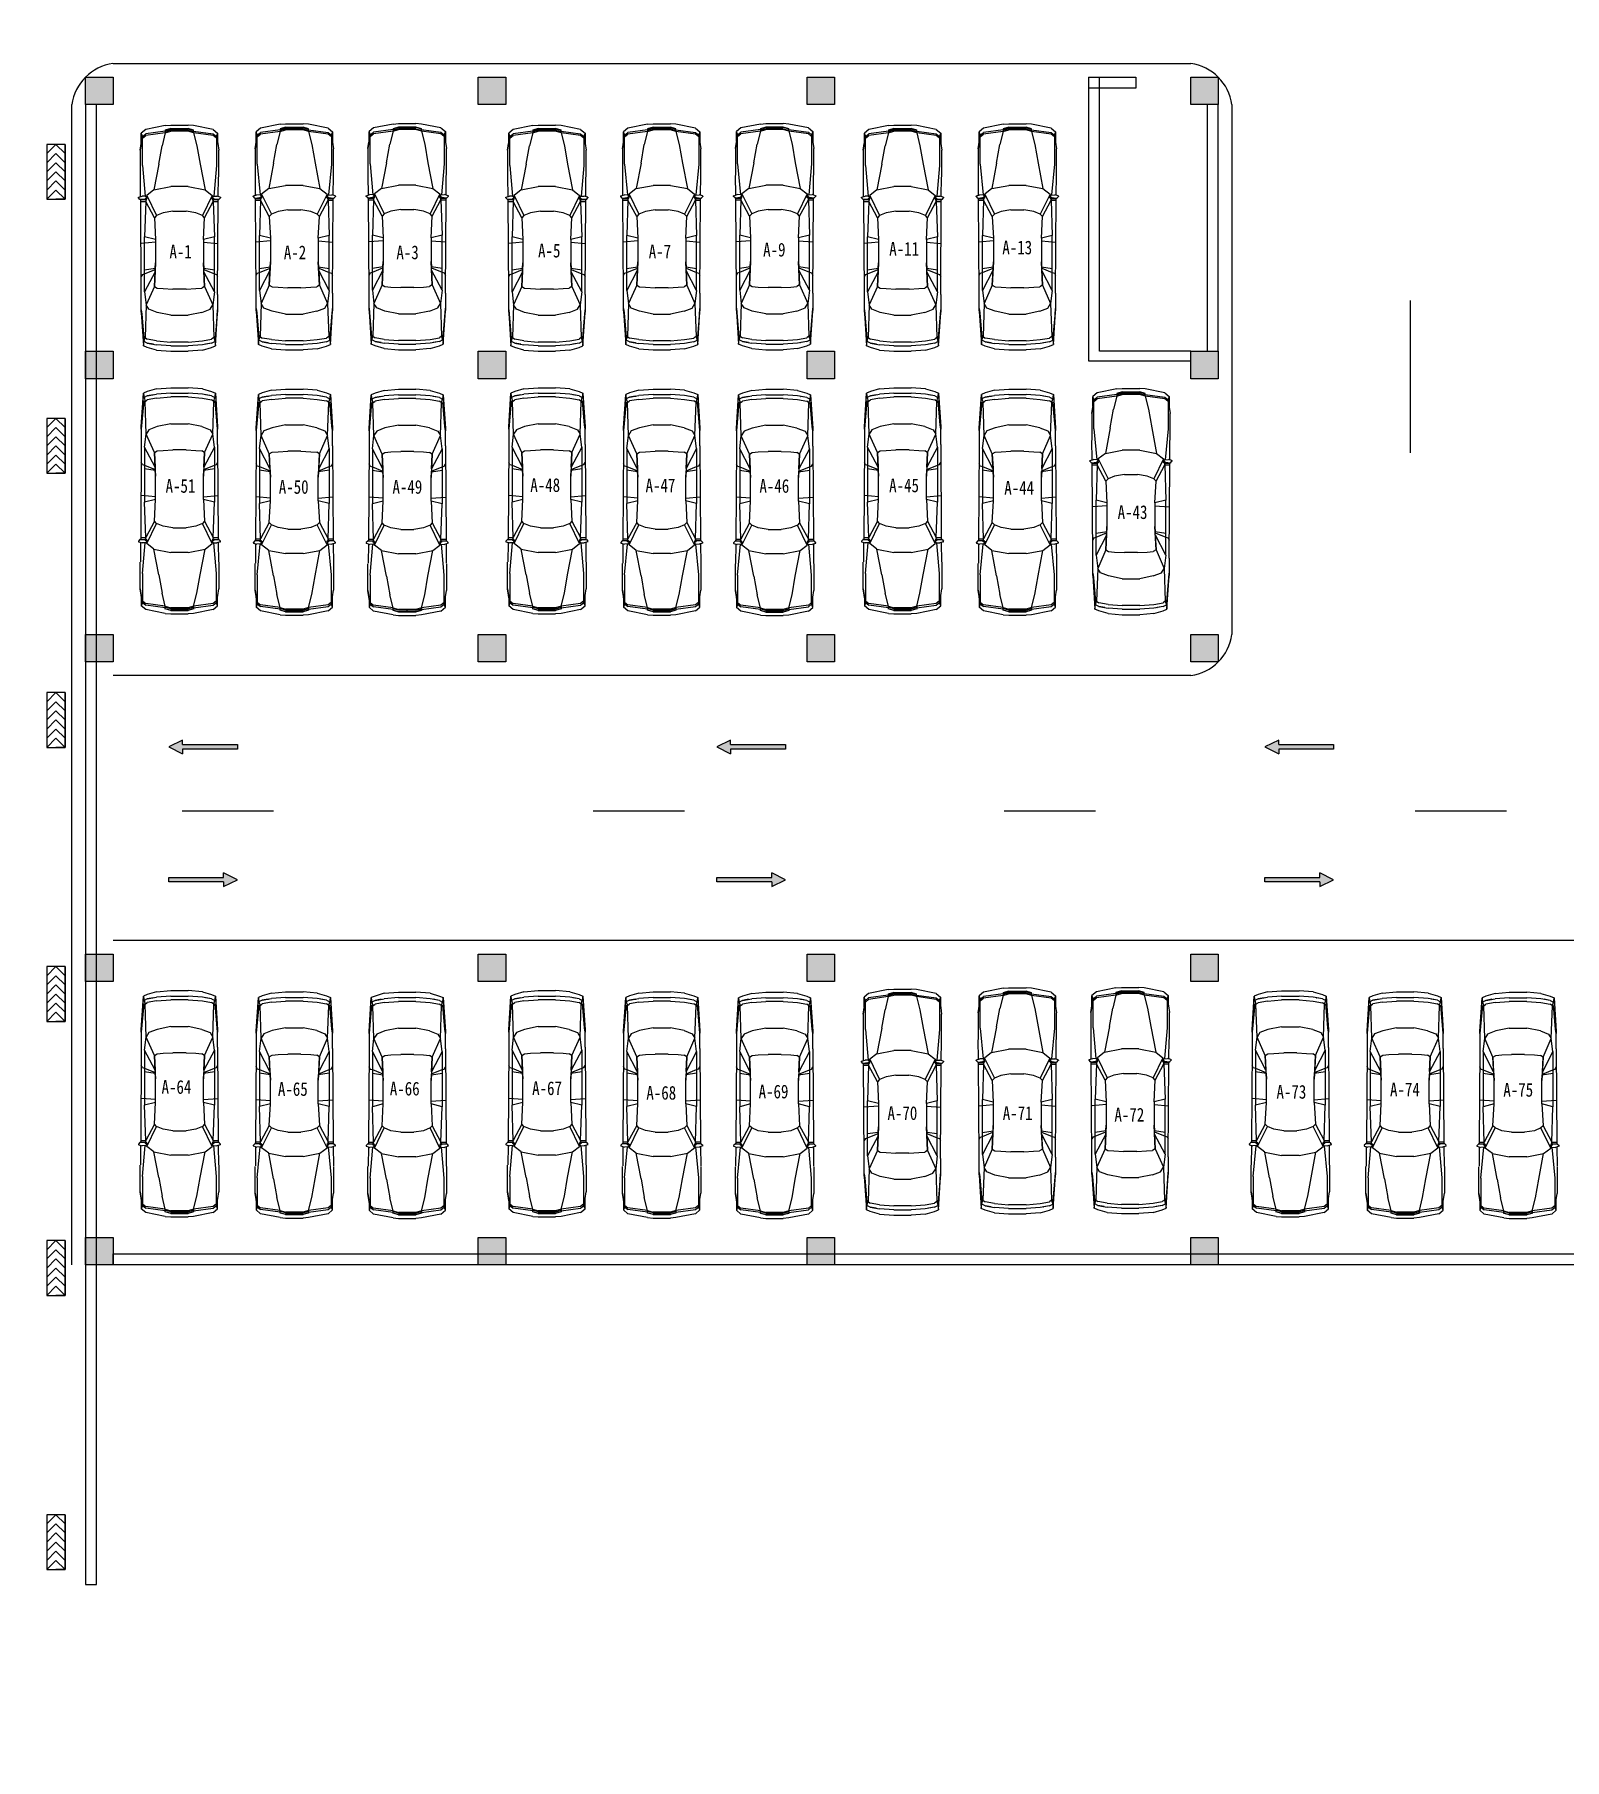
# Model space of a CAD drawing. Extents: x -266505272703 to 7385419, y -354256 to 107640740655.
# Drawn here: x 3475685 to 3509185, y -252008 to -214242 of the extents above; entities that cross this region are included whole.
import ezdxf

# ---------------------------------------------------------------- set-up
doc = ezdxf.new("R2010")
doc.units = 0
doc.header["$LTSCALE"] = 1000
for name, color, linetype in [('jb1', 42, 'Continuous'), ('PUB_TEXT', 7, 'Continuous'), ('QC', 8, 'Continuous'), ('ROOF', 4, 'Continuous'), ('图框', 6, 'Continuous'), ('红线', 1, 'Continuous')]:
    doc.layers.add(name, color=color, linetype=linetype)
doc.styles.get("Standard").update_dxf_attribs({"font": 'rs.shx', "bigfont": 'hztxt.shx'})
doc.styles.add('STYLE2', font='NSimSun.ttf', dxfattribs={"width": 0.8})

# ---------------------------------------------------------------- blocks, each defined once
blk = doc.blocks.new('M_F27')
for p, q in [((-2426, 736), (-2389, 824)), ((-2389, 824), (-1610, 874)), ((-2389, 824), (-1560, 874)), ((-2264, 812), (-2389, 824)), ((-2326, 736), (-2288, 811)), ((-2200, 786), (-2288, 811)), ((-1560, 874), (-2212, 815)), ((-2208, 815), (-2211, 814)), ((-1660, 862), (-2208, 815)), ((-1560, 874), (-1660, 862)), ((-1617, 869), (-1620, 866)), ((-1208, 874), (-1610, 874)), ((-1145, 799), (-1446, 761)), ((-1208, 874), (980, 889)), ((-1145, 799), (-682, 557)), ((-1145, 799), (124, 799)), ((-743, 849), (-793, 874)), ((-730, 799), (-743, 849)), ((-630, 555), (-730, 799)), ((-642, 799), (-605, 554)), ((-2, 547), (-27, 877)), ((124, 799), (61, 547)), ((941, 773), (124, 799)), ((941, 773), (941, 874)), ((980, 902), (995, 790)), ((980, 790), (980, 898)), ((984, 905), (1020, 939)), ((1036, 935), (1062, 857)), ((1051, 889), (1497, 893)), ((1057, 776), (1062, 857)), ((1770, 849), (1058, 784)), ((1506, 899), (2121, 899)), ((2461, 849), (1770, 849)), ((2272, 876), (2121, 899)), ((2272, 876), (2272, 874)), ((2437, 851), (2272, 876)), ((2511, 874), (2287, 874)), ((2398, 849), (2461, 773)), ((2437, 850), (2433, 851)), ((2498, 773), (2436, 849)), ((2511, 874), (2450, 850)), ((2599, 773), (2511, 874)), ((-2489, 522), (-2514, 196)), ((-2489, 522), (-2426, 736)), ((-2364, 522), (-2389, 196)), ((-2326, 736), (-2364, 522)), ((-2326, 736), (-2351, 596)), ((-2351, 594), (-2351, 596)), ((-2301, 196), (-2276, 522)), ((-2276, 522), (-2238, 736)), ((-2200, 786), (-2238, 736)), ((-1446, 761), (-2200, 786)), ((-1622, 510), (-1685, 196)), ((-1622, 510), (-1547, 698)), ((-1547, 698), (-1446, 761)), ((-1019, 572), (-1446, 761)), ((-1070, 371), (-1057, 510)), ((-1019, 572), (-1057, 510)), ((-680, 556), (-1019, 572)), ((-1019, 572), (-479, 547)), ((-680, 556), (-630, 555)), ((-605, 554), (-630, 555)), ((-479, 547), (-605, 554)), ((61, 547), (-479, 547)), ((61, 547), (564, 572)), ((564, 572), (941, 773)), ((564, 572), (614, 522)), ((1079, 748), (614, 522)), ((614, 522), (677, 371)), ((983, 777), (941, 773)), ((941, 773), (987, 765)), ((995, 790), (980, 790)), ((980, 790), (992, 746)), ((992, 746), (1021, 747)), ((995, 790), (1022, 746)), ((1022, 748), (995, 790)), ((1021, 747), (1022, 748)), ((1053, 768), (1022, 746)), ((1036, 756), (1079, 748)), ((1204, 585), (1079, 748)), ((1795, 472), (1204, 585)), ((1280, 196), (1204, 585)), ((2222, 397), (1795, 472)), ((2461, 773), (2523, 321)), ((2561, 321), (2498, 773)), ((2599, 773), (2687, 321)), ((-2514, -206), (-2514, 196)), ((-2389, -206), (-2389, 196)), ((-2301, 196), (-2301, -206)), ((-1685, -206), (-1685, 196)), ((-1082, 145), (-1070, 371)), ((-1082, 145), (-1082, -156)), ((677, 371), (714, 145)), ((714, -156), (714, 145)), ((1280, 196), (1280, -206)), ((2523, 321), (2222, 397)), ((2523, 321), (2586, 321)), ((2523, 321), (2561, 196)), ((2580, 196), (2542, 321)), ((2561, 196), (2561, -206)), ((2611, 196), (2574, 321)), ((2580, 321), (2618, 196)), ((2580, 196), (2580, -206)), ((2611, 196), (2611, -206)), ((2618, -206), (2618, 196)), ((2687, 321), (2699, 196)), ((2699, -206), (2699, 196)), ((-2489, -533), (-2514, -206)), ((-2389, -206), (-2364, -533)), ((-2276, -533), (-2301, -206)), ((-1685, -206), (-1622, -520)), ((-1070, -382), (-1082, -156)), ((-1057, -520), (-1070, -382)), ((677, -382), (614, -533)), ((714, -156), (677, -382)), ((1204, -596), (1280, -206)), ((2523, -332), (2222, -407)), ((2523, -332), (2461, -784)), ((2561, -332), (2498, -784)), ((2523, -332), (2561, -206)), ((2586, -332), (2523, -332)), ((2580, -206), (2542, -332)), ((2618, -6), (2561, -6)), ((2574, -332), (2611, -206)), ((2618, -206), (2580, -332)), ((2687, -332), (2599, -784)), ((2687, -332), (2699, -206)), ((-2489, -533), (-2426, -747)), ((-2426, -747), (-2389, -835)), ((-2326, -747), (-2364, -533)), ((-2351, -607), (-2351, -605)), ((-2351, -607), (-2326, -747)), ((-2326, -747), (-2288, -822)), ((-2276, -533), (-2238, -747)), ((-2200, -797), (-2238, -747)), ((-1446, -772), (-2200, -797)), ((-1622, -520), (-1547, -709)), ((-1547, -709), (-1446, -772)), ((-1019, -583), (-1446, -772)), ((-1145, -809), (-1446, -772)), ((-682, -568), (-1145, -809)), ((-1019, -583), (-1057, -520)), ((-479, -558), (-1019, -583)), ((-1019, -583), (-680, -567)), ((-730, -809), (-630, -566)), ((-680, -567), (-682, -568)), ((-680, -567), (-630, -566)), ((-605, -565), (-642, -809)), ((-630, -566), (-605, -565)), ((-605, -565), (-479, -558)), ((61, -558), (-479, -558)), ((-2, -558), (-27, -884)), ((61, -558), (124, -809)), ((564, -583), (61, -558)), ((941, -784), (124, -809)), ((614, -533), (564, -583)), ((564, -583), (941, -784)), ((1079, -759), (614, -533)), ((987, -776), (941, -784)), ((983, -788), (941, -784)), ((941, -885), (941, -784)), ((992, -757), (980, -800)), ((992, -757), (1021, -758)), ((995, -800), (1022, -757)), ((1022, -758), (995, -800)), ((1021, -758), (1022, -758)), ((1022, -757), (1053, -779)), ((1036, -767), (1079, -759)), ((1057, -787), (1062, -867)), ((1204, -596), (1079, -759)), ((1795, -483), (1204, -596)), ((1795, -483), (2222, -407)), ((2398, -860), (2461, -784)), ((2436, -860), (2498, -784)), ((2599, -784), (2511, -885)), ((-2389, -835), (-2264, -823)), ((-1560, -885), (-2389, -835)), ((-1610, -885), (-2389, -835)), ((-2288, -822), (-2200, -797)), ((-2212, -826), (-1560, -885)), ((-2208, -826), (-2211, -825)), ((-1660, -872), (-2208, -826)), ((-1560, -885), (-1660, -872)), ((-1621, -877), (-1617, -880)), ((-1610, -885), (-1208, -885)), ((-1208, -885), (980, -900)), ((-1145, -809), (124, -809)), ((-743, -860), (-793, -885)), ((-743, -860), (-730, -809)), ((995, -800), (980, -800)), ((995, -800), (980, -913)), ((980, -909), (980, -800)), ((984, -916), (1020, -950)), ((1036, -946), (1062, -867)), ((1051, -901), (1497, -904)), ((1770, -860), (1058, -795)), ((2121, -910), (1506, -910)), ((1770, -860), (2461, -860)), ((2121, -910), (2272, -887)), ((2270, -887), (2121, -910)), ((2437, -861), (2272, -887)), ((2272, -885), (2272, -887)), ((2285, -885), (2511, -885)), ((2437, -861), (2436, -860)), ((2450, -861), (2511, -885))]:
    blk.add_line(p, q)
for centre, start, end in [((990, 898), 132.965, 179.7454), ((1027, 932), 18.1573, 132.965), ((1047, 776), 305.1542, 356.8636), ((1047, -787), 3.1798, 54.8458), ((990, -909), 180.2546, 227.035), ((1027, -942), 227.035, 341.8427)]:
    blk.add_arc(centre, 10, start, end)
at = {"width": 0.8, "flags": 9}
for tag in ['XSIZE', 'YSIZE']:
    blk.add_attdef(tag, (0, 0), '', height=0.5, dxfattribs=at)

msp = doc.modelspace()

# ---------------------------------------------------------------- hatches: boundary and pattern name
at = {"layer": 'jb1', "linetype": 'ByBlock'}
h = msp.add_hatch(color=256, dxfattribs=at)
h.paths.add_polyline_path([(3207028, 61244), (3207028, -349256), (3784028, -349256), (3784028, 61244)], flags=16)
h.paths.add_polyline_path([(3194528, -354256), (3194528, 66244), (3789028, 66244), (3789028, -354256)])
h.paths.add_polyline_path([(3205987, -18360), (3205987, -12971), (3203126, -12971), (3203126, -18360)], flags=24)
h.paths.add_polyline_path([(3201099, -18348), (3201099, -12948), (3198270, -12948), (3198270, -18348)], flags=24)
edge = h.paths.add_edge_path(flags=16)
edge.add_line((3207028, 61244), (3197028, 61244))
edge.add_line((3197028, 61244), (3197028, -23256))
edge.add_line((3197028, -23256), (3207028, -23256))
edge = h.paths.add_edge_path(flags=16)
edge.add_line((3202028, 61244), (3202028, -18256))
h.paths.add_polyline_path([(3201021, -22371), (3201021, -20286), (3198223, -20286), (3198223, -22371)], flags=24)
h.paths.add_polyline_path([(3205457, -22424), (3205457, -20318), (3202722, -20318), (3202722, -22424)], flags=24)
edge = h.paths.add_edge_path(flags=0)
edge.add_line((3197028, -18256), (3207028, -18256))
edge = h.paths.add_edge_path(flags=0)
edge.add_line((3197028, -10756), (3207028, -10756))
edge = h.paths.add_edge_path(flags=0)
edge.add_line((3197028, 744), (3207028, 744))
h.paths.add_polyline_path([(3205940, 8359), (3205940, 13623), (3203017, 13623), (3203017, 8359)], flags=24)
h.paths.add_polyline_path([(3200990, 8419), (3200990, 12965), (3198161, 12965), (3198161, 8419)], flags=24)
edge = h.paths.add_edge_path(flags=0)
edge.add_line((3197028, 8244), (3207028, 8244))
edge = h.paths.add_edge_path(flags=0)
edge.add_line((3197028, 15744), (3207028, 15744))
h.paths.add_polyline_path([(3201180, 34865), (3201180, 40170), (3198382, 40170), (3198382, 34865)], flags=24)
h.paths.add_polyline_path([(3205969, 34786), (3205969, 39997), (3203329, 39997), (3203329, 34786)], flags=24)
edge = h.paths.add_edge_path(flags=0)
edge.add_line((3197028, 27244), (3207028, 27244))
edge = h.paths.add_edge_path(flags=0)
edge.add_line((3197028, 34744), (3207028, 34744))
edge = h.paths.add_edge_path(flags=0)
edge.add_line((3197028, 42244), (3207028, 42244))
edge = h.paths.add_edge_path(flags=0)
edge.add_line((3197028, 53744), (3207028, 53744))
edge = h.paths.add_edge_path(flags=0)
edge.add_line((3504528, -349256), (3504528, -335256))
edge.add_line((3504528, -335256), (3784028, -335256))
edge = h.paths.add_edge_path(flags=0)
edge.add_line((3580028, -344756), (3670028, -344756))
edge = h.paths.add_edge_path(flags=0)
edge.add_line((3580028, -340256), (3670028, -340256))
h.paths.add_polyline_path([(3580921, -339322), (3586279, -339322), (3586279, -336555), (3580921, -336555)], flags=8)
h.paths.add_polyline_path([(3581167, -348327), (3586242, -348327), (3586242, -345529), (3581167, -345529)], flags=8)
edge = h.paths.add_edge_path(flags=0)
edge.add_line((3511834, -341564), (3511834, -341020))
edge = h.paths.add_edge_path(flags=0)
edge.add_line((3518840, -341020), (3518840, -341564))
edge = h.paths.add_edge_path(flags=0)
edge.add_line((3517008, -341564), (3517008, -341020))
edge = h.paths.add_edge_path(flags=0)
edge.add_arc((3515337, -341290), 439, 0, 360)
edge = h.paths.add_edge_path(flags=0)
edge.add_arc((3515337, -341290), 952, 0, 360)
edge = h.paths.add_edge_path(flags=0)
edge.add_line((3513691, -341020), (3513691, -341564))
edge = h.paths.add_edge_path(flags=0)
edge.add_line((3580028, -349256), (3580028, -335256))
h.paths.add_polyline_path([(3528821, -347040), (3562658, -347040), (3562658, -344592), (3528821, -344592)], flags=8)
edge = h.paths.add_edge_path(flags=0)
edge.add_arc((3514570, -346293), 254, 23.8671, 164.0253)
edge = h.paths.add_edge_path(flags=0)
edge.add_line((3514326, -346552), (3514326, -346775))
edge.add_line((3514326, -346775), (3514216, -346775))
edge.add_line((3514216, -346775), (3514216, -346328))
edge = h.paths.add_edge_path(flags=0)
edge.add_line((3514216, -346258), (3514216, -345945))
edge.add_line((3514216, -345945), (3514326, -345945))
edge.add_line((3514326, -345945), (3514326, -346034))
edge = h.paths.add_edge_path(flags=0)
edge.add_line((3513019, -343617), (3515077, -343617))
edge = h.paths.add_edge_path(flags=0)
edge.add_line((3515077, -344162), (3513019, -344162))
edge = h.paths.add_edge_path(flags=0)
edge.add_line((3513019, -341564), (3513019, -343617))
edge = h.paths.add_edge_path(flags=0)
edge.add_line((3512499, -343617), (3512499, -341564))
edge = h.paths.add_edge_path(flags=0)
edge.add_line((3513019, -344830), (3512499, -344830))
h.paths.add_polyline_path([(3512811, -345945), (3512918, -345945), (3512918, -346778), (3512811, -346778)], flags=0)
h.paths.add_polyline_path([(3512802, -345680), (3512915, -345680), (3512915, -345855), (3512802, -345855)], flags=0)
edge = h.paths.add_edge_path(flags=0)
edge.add_line((3512499, -344830), (3512499, -344162))
edge = h.paths.add_edge_path(flags=0)
edge.add_line((3511834, -343617), (3512499, -343617))
edge = h.paths.add_edge_path(flags=0)
edge.add_line((3511834, -344162), (3511834, -343617))
edge = h.paths.add_edge_path(flags=0)
edge.add_line((3512499, -344162), (3511834, -344162))
edge = h.paths.add_edge_path(flags=0)
edge.add_line((3512484, -346058), (3512484, -346775))
edge.add_line((3512484, -346775), (3512370, -346775))
edge.add_line((3512370, -346775), (3512370, -346058))
edge = h.paths.add_edge_path(flags=0)
edge.add_line((3512370, -346058), (3512213, -346058))
edge.add_line((3512213, -346058), (3512213, -345948))
edge.add_line((3512213, -345948), (3512370, -345948))
edge = h.paths.add_edge_path(flags=0)
edge.add_line((3512370, -345948), (3512370, -345683))
edge.add_line((3512370, -345683), (3512484, -345683))
edge.add_line((3512484, -345683), (3512484, -345948))
edge = h.paths.add_edge_path(flags=0)
edge.add_line((3512484, -345948), (3512641, -345948))
edge.add_line((3512641, -345948), (3512641, -346058))
edge.add_line((3512641, -346058), (3512484, -346058))
edge = h.paths.add_edge_path(flags=0)
edge.add_line((3513019, -344162), (3513019, -344830))
edge = h.paths.add_edge_path(flags=0)
edge.add_arc((3514570, -346293), 356, 174.3933, 185.6067)
edge = h.paths.add_edge_path(flags=0)
edge.add_arc((3513552, -346367), 312, 10.9739, 349.0261)
edge = h.paths.add_edge_path(flags=0)
edge.add_line((3513859, -346308), (3513859, -346427))
edge = h.paths.add_edge_path(flags=0)
edge.add_arc((3513552, -346367), 428, 44.2885, 315.7115)
edge = h.paths.add_edge_path(flags=0)
edge.add_line((3513859, -346068), (3513859, -345945))
edge.add_line((3513859, -345945), (3513978, -345945))
edge.add_line((3513978, -345945), (3513978, -346781))
edge.add_line((3513978, -346781), (3513859, -346781))
edge.add_line((3513859, -346781), (3513859, -346666))
edge = h.paths.add_edge_path(flags=0)
edge.add_line((3512499, -341564), (3511834, -341564))
edge = h.paths.add_edge_path(flags=0)
edge.add_line((3513691, -341564), (3513019, -341564))
edge = h.paths.add_edge_path(flags=0)
edge.add_line((3518197, -341564), (3518197, -343617))
edge = h.paths.add_edge_path(flags=0)
edge.add_line((3517677, -343617), (3517677, -341564))
edge = h.paths.add_edge_path(flags=0)
edge.add_line((3518865, -344162), (3518197, -344162))
edge = h.paths.add_edge_path(flags=0)
edge.add_line((3518197, -343617), (3518865, -343617))
edge = h.paths.add_edge_path(flags=0)
edge.add_line((3518197, -344162), (3518197, -344830))
edge = h.paths.add_edge_path(flags=0)
edge.add_line((3518865, -343617), (3518865, -344162))
edge = h.paths.add_edge_path(flags=0)
edge.add_line((3515597, -342974), (3515597, -343617))
edge = h.paths.add_edge_path(flags=0)
edge.add_line((3515077, -342974), (3515597, -342974))
edge = h.paths.add_edge_path(flags=0)
edge.add_line((3515077, -343617), (3515077, -342974))
edge = h.paths.add_edge_path(flags=0)
edge.add_line((3515597, -343617), (3517677, -343617))
edge = h.paths.add_edge_path(flags=0)
edge.add_line((3517677, -344830), (3517677, -344162))
edge = h.paths.add_edge_path(flags=0)
edge.add_line((3517677, -344162), (3515597, -344162))
edge = h.paths.add_edge_path(flags=0)
edge.add_line((3515077, -344805), (3515077, -344162))
edge = h.paths.add_edge_path(flags=0)
edge.add_line((3515597, -344805), (3515077, -344805))
edge = h.paths.add_edge_path(flags=0)
edge.add_line((3515597, -344162), (3515597, -344805))
edge = h.paths.add_edge_path(flags=0)
edge.add_line((3518197, -344830), (3517677, -344830))
edge = h.paths.add_edge_path(flags=0)
edge.add_arc((3518301, -346289), 254, 23.8671, 164.0253)
edge = h.paths.add_edge_path(flags=0)
edge.add_line((3518057, -346219), (3518057, -346359))
edge = h.paths.add_edge_path(flags=0)
edge.add_line((3518057, -346359), (3518057, -346548))
edge = h.paths.add_edge_path(flags=0)
edge.add_line((3518057, -346548), (3518057, -346771))
edge.add_line((3518057, -346771), (3517947, -346771))
edge.add_line((3517947, -346771), (3517947, -346324))
edge = h.paths.add_edge_path(flags=0)
edge.add_arc((3518301, -346289), 356, 174.3933, 185.6067)
edge = h.paths.add_edge_path(flags=0)
edge.add_line((3517947, -346255), (3517947, -345941))
edge.add_line((3517947, -345941), (3518057, -345941))
edge.add_line((3518057, -345941), (3518057, -346030))
edge = h.paths.add_edge_path(flags=0)
edge.add_arc((3518301, -346289), 356, 11.9054, 133.2969)
edge = h.paths.add_edge_path(flags=0)
edge.add_line((3518649, -346216), (3518649, -346771))
edge.add_line((3518649, -346771), (3518533, -346771))
edge.add_line((3518533, -346771), (3518533, -346559))
edge = h.paths.add_edge_path(flags=0)
edge.add_line((3518533, -346392), (3518533, -346559))
edge = h.paths.add_edge_path(flags=0)
edge.add_line((3518533, -346392), (3518533, -346187))
edge = h.paths.add_edge_path(flags=0)
edge.add_arc((3517283, -346363), 312, 10.9739, 349.0261)
edge = h.paths.add_edge_path(flags=0)
edge.add_line((3517590, -346304), (3517590, -346423))
edge = h.paths.add_edge_path(flags=0)
edge.add_arc((3517283, -346363), 428, 44.2885, 315.7115)
edge = h.paths.add_edge_path(flags=0)
edge.add_line((3517590, -346064), (3517590, -345941))
edge.add_line((3517590, -345941), (3517709, -345941))
edge.add_line((3517709, -345941), (3517709, -346777))
edge.add_line((3517709, -346777), (3517590, -346777))
edge.add_line((3517590, -346777), (3517590, -346663))
edge = h.paths.add_edge_path(flags=0)
edge.add_line((3516060, -346333), (3516060, -346166))
edge = h.paths.add_edge_path(flags=0)
edge.add_line((3516060, -346333), (3516060, -346538))
edge = h.paths.add_edge_path(flags=0)
edge.add_arc((3516292, -346436), 254, 203.8671, 344.0253)
edge = h.paths.add_edge_path(flags=0)
edge.add_line((3516537, -346505), (3516537, -346366))
edge = h.paths.add_edge_path(flags=0)
edge.add_line((3516537, -346366), (3516537, -346176))
edge = h.paths.add_edge_path(flags=0)
edge.add_line((3516537, -346176), (3516537, -345954))
edge.add_line((3516537, -345954), (3516647, -345954))
edge.add_line((3516647, -345954), (3516647, -346401))
edge = h.paths.add_edge_path(flags=0)
edge.add_arc((3516292, -346436), 356, 354.3933, 365.6067)
edge = h.paths.add_edge_path(flags=0)
edge.add_line((3516647, -346470), (3516647, -346784))
edge.add_line((3516647, -346784), (3516537, -346784))
edge.add_line((3516537, -346784), (3516537, -346695))
edge = h.paths.add_edge_path(flags=0)
edge.add_arc((3516292, -346436), 356, 191.9054, 313.2969)
edge = h.paths.add_edge_path(flags=0)
edge.add_line((3515944, -346509), (3515944, -345954))
edge.add_line((3515944, -345954), (3516060, -345954))
edge.add_line((3516060, -345954), (3516060, -346166))
h.paths.add_polyline_path([(3515258, -347039), (3515371, -346773), (3515050, -345951), (3515179, -345951), (3515429, -346606), (3515696, -345947), (3515822, -345947), (3515379, -347039)], flags=0)
edge = h.paths.add_edge_path(flags=0)
edge.add_line((3514326, -346223), (3514326, -346363))
edge = h.paths.add_edge_path(flags=0)
edge.add_line((3514326, -346363), (3514326, -346552))
edge = h.paths.add_edge_path(flags=0)
edge.add_arc((3514570, -346293), 356, 11.9054, 133.2969)
edge = h.paths.add_edge_path(flags=0)
edge.add_line((3514918, -346220), (3514918, -346775))
edge.add_line((3514918, -346775), (3514802, -346775))
edge.add_line((3514802, -346775), (3514802, -346563))
edge = h.paths.add_edge_path(flags=0)
edge.add_line((3514802, -346396), (3514802, -346563))
edge = h.paths.add_edge_path(flags=0)
edge.add_line((3514802, -346396), (3514802, -346190))
edge = h.paths.add_edge_path(flags=0)
edge.add_line((3518840, -341564), (3518197, -341564))
edge = h.paths.add_edge_path(flags=0)
edge.add_line((3517677, -341564), (3517008, -341564))
h.paths.add_polyline_path([(3580874, -344098), (3586179, -344098), (3586179, -341300), (3580874, -341300)], flags=8)
edge = h.paths.add_edge_path(flags=0)
edge.add_line((3515077, -338991), (3513019, -338991))
edge = h.paths.add_edge_path(flags=0)
edge.add_line((3513019, -338447), (3515077, -338447))
edge = h.paths.add_edge_path(flags=0)
edge.add_line((3512499, -337779), (3513019, -337779))
edge = h.paths.add_edge_path(flags=0)
edge.add_line((3511834, -338447), (3512499, -338447))
edge = h.paths.add_edge_path(flags=0)
edge.add_line((3511834, -338991), (3511834, -338447))
edge = h.paths.add_edge_path(flags=0)
edge.add_line((3512499, -338991), (3511834, -338991))
edge = h.paths.add_edge_path(flags=0)
edge.add_line((3512499, -338447), (3512499, -337779))
edge = h.paths.add_edge_path(flags=0)
edge.add_line((3511834, -341020), (3512499, -341020))
edge = h.paths.add_edge_path(flags=0)
edge.add_line((3512499, -341020), (3512499, -338991))
edge = h.paths.add_edge_path(flags=0)
edge.add_line((3513019, -337779), (3513019, -338447))
edge = h.paths.add_edge_path(flags=0)
edge.add_line((3513019, -341020), (3513691, -341020))
edge = h.paths.add_edge_path(flags=0)
edge.add_line((3513019, -338991), (3513019, -341020))
edge = h.paths.add_edge_path(flags=0)
edge.add_line((3518865, -338991), (3518197, -338991))
edge = h.paths.add_edge_path(flags=0)
edge.add_line((3518197, -338447), (3518865, -338447))
edge = h.paths.add_edge_path(flags=0)
edge.add_line((3518197, -337779), (3518197, -338447))
edge = h.paths.add_edge_path(flags=0)
edge.add_line((3518865, -338447), (3518865, -338991))
edge = h.paths.add_edge_path(flags=0)
edge.add_line((3517677, -338991), (3515622, -338991))
edge = h.paths.add_edge_path(flags=0)
edge.add_line((3515077, -339634), (3515077, -338991))
edge = h.paths.add_edge_path(flags=0)
edge.add_line((3515622, -339634), (3515077, -339634))
edge = h.paths.add_edge_path(flags=0)
edge.add_line((3515622, -338991), (3515622, -339634))
edge = h.paths.add_edge_path(flags=0)
edge.add_line((3515622, -337804), (3515622, -338447))
edge = h.paths.add_edge_path(flags=0)
edge.add_line((3515077, -337804), (3515622, -337804))
edge = h.paths.add_edge_path(flags=0)
edge.add_line((3515077, -338447), (3515077, -337804))
edge = h.paths.add_edge_path(flags=0)
edge.add_line((3515622, -338447), (3517677, -338447))
edge = h.paths.add_edge_path(flags=0)
edge.add_line((3517677, -338447), (3517677, -337779))
edge = h.paths.add_edge_path(flags=0)
edge.add_line((3517677, -337779), (3518197, -337779))
edge = h.paths.add_edge_path(flags=0)
edge.add_line((3518197, -341020), (3518840, -341020))
edge = h.paths.add_edge_path(flags=0)
edge.add_line((3517008, -341020), (3517677, -341020))
edge = h.paths.add_edge_path(flags=0)
edge.add_line((3517677, -341020), (3517677, -338991))
edge = h.paths.add_edge_path(flags=0)
edge.add_line((3518197, -338991), (3518197, -341020))
h.paths.add_polyline_path([(3748525, -351778), (3760192, -351778), (3760192, -349903), (3748525, -349903)], flags=24)
edge = h.paths.add_edge_path(flags=0)
edge.add_line((3710028, -342256), (3784028, -342256))
edge = h.paths.add_edge_path(flags=0)
edge.add_line((3601028, -335256), (3601028, -349256))
edge = h.paths.add_edge_path(flags=0)
edge.add_line((3589528, -335256), (3589528, -349256))
edge = h.paths.add_edge_path(flags=0)
edge.add_line((3612528, -335256), (3612528, -349256))
edge = h.paths.add_edge_path(flags=0)
edge.add_line((3624028, -335256), (3624028, -349256))
edge = h.paths.add_edge_path(flags=0)
edge.add_line((3647028, -335256), (3647028, -349256))
edge = h.paths.add_edge_path(flags=0)
edge.add_line((3635528, -335256), (3635528, -349256))
edge = h.paths.add_edge_path(flags=0)
edge.add_line((3658528, -335256), (3658528, -349256))
edge = h.paths.add_edge_path(flags=0)
edge.add_line((3670028, -335256), (3670028, -349256))
h.paths.add_polyline_path([(3711053, -341578), (3716432, -341578), (3716432, -338749), (3711053, -338749)], flags=8)
edge = h.paths.add_edge_path(flags=0)
edge.add_line((3710028, -335256), (3710028, -349256))
edge = h.paths.add_edge_path(flags=0)
edge.add_line((3720028, -335256), (3720028, -349256))
h.paths.add_polyline_path([(3711079, -345640), (3716406, -345640), (3716406, -342968), (3711079, -342968)], flags=8)
h.paths.add_polyline_path([(3711053, -348311), (3716432, -348311), (3716432, -345482), (3711053, -345482)], flags=8)
h.paths.add_polyline_path([(3624911, -339311), (3632210, -339311), (3632210, -336482), (3624911, -336482)], flags=8)
h.paths.add_polyline_path([(3602005, -339364), (3609221, -339364), (3609221, -336472), (3602005, -336472)], flags=8)
h.paths.add_polyline_path([(3590516, -339353), (3597689, -339353), (3597689, -336524), (3590516, -336524)], flags=8)
h.paths.add_polyline_path([(3613157, -339384), (3619486, -339384), (3619486, -336493), (3613157, -336493)], flags=8)
h.paths.add_polyline_path([(3647932, -339290), (3655148, -339290), (3655148, -336587), (3647932, -336587)], flags=8)
h.paths.add_polyline_path([(3636077, -339384), (3642406, -339384), (3642406, -336493), (3636077, -336493)], flags=8)
h.paths.add_polyline_path([(3659500, -339327), (3666558, -339327), (3666558, -336529), (3659500, -336529)], flags=8)
h.paths.add_polyline_path([(3711074, -338940), (3716222, -338940), (3716222, -336236), (3711074, -336236)], flags=8)
edge = h.paths.add_edge_path(flags=0)
edge.add_line((3760028, -335256), (3760028, -349256))
edge = h.paths.add_edge_path(flags=0)
edge.add_line((3770028, -335256), (3770028, -349256))
h.paths.add_polyline_path([(3761611, -342149), (3766706, -342149), (3766706, -339414), (3761611, -339414)], flags=8)
h.paths.add_polyline_path([(3768122, -351862), (3777724, -351862), (3777724, -349980), (3768122, -349980)], flags=24)
edge = h.paths.add_edge_path(flags=0)
edge.add_line((3760028, -345756), (3784028, -345756))
h.paths.add_polyline_path([(3761437, -348959), (3766512, -348959), (3766512, -346162), (3761437, -346162)], flags=8)
h.paths.add_polyline_path([(3761482, -345773), (3766693, -345773), (3766693, -342881), (3761482, -342881)], flags=8)
edge = h.paths.add_edge_path(flags=0)
edge.add_line((3760028, -338756), (3784028, -338756))
h.paths.add_polyline_path([(3761355, -338711), (3766723, -338711), (3766723, -335787), (3761355, -335787)], flags=8)
h.paths.add_polyline_path([(3732909, -341175), (3744153, -341175), (3744153, -336791), (3732909, -336791)], flags=8)
h.paths.add_polyline_path([(3774282, -341950), (3776471, -341950), (3776471, -339865), (3774282, -339865)], flags=8)
h.paths.add_polyline_path([(3681133, -345871), (3701185, -345871), (3701185, -340511), (3681133, -340511)], flags=8)
h.paths.add_polyline_path([(3444535, -317388), (3497618, -317388), (3497618, -307471), (3444535, -307471)], flags=8)
for points in [[(3476803, -215778), (3477404, -215778), (3477404, -215178), (3476803, -215178)], [(3485403, -215778), (3486004, -215778), (3486004, -215177), (3485403, -215177)], [(3492603, -215778), (3493205, -215778), (3493205, -215177), (3492603, -215177)], [(3501003, -215778), (3501605, -215778), (3501605, -215177), (3501003, -215177)], [(3476803, -221778), (3477404, -221778), (3477404, -221178), (3476803, -221178)], [(3485403, -221778), (3486004, -221778), (3486004, -221177), (3485403, -221177)], [(3492603, -221778), (3493205, -221778), (3493205, -221177), (3492603, -221177)], [(3501003, -221778), (3501605, -221778), (3501605, -221177), (3501003, -221177)], [(3476803, -227978), (3477404, -227978), (3477404, -227378), (3476803, -227378)], [(3485403, -227978), (3486005, -227978), (3486005, -227377), (3485403, -227377)], [(3492604, -227978), (3493205, -227978), (3493205, -227377), (3492604, -227377)], [(3501004, -227978), (3501605, -227978), (3501605, -227377), (3501004, -227377)], [(3476803, -234978), (3477404, -234978), (3477404, -234378), (3476803, -234378)], [(3485403, -234978), (3486005, -234978), (3486005, -234377), (3485403, -234377)], [(3492604, -234978), (3493205, -234978), (3493205, -234377), (3492604, -234377)], [(3501004, -234978), (3501605, -234978), (3501605, -234377), (3501004, -234377)], [(3476803, -241178), (3477404, -241178), (3477404, -240578), (3476803, -240578)], [(3485403, -241178), (3486005, -241178), (3486005, -240577), (3485403, -240577)], [(3492604, -241178), (3493205, -241178), (3493205, -240577), (3492604, -240577)], [(3501004, -241178), (3501605, -241178), (3501605, -240577), (3501004, -240577)]]:
    msp.add_hatch(color=256, dxfattribs=at).paths.add_polyline_path(points)
at = {"layer": '图框', "linetype": 'ByBlock'}
for points in [[(3478927, -229788), (3478927, -229688), (3478627, -229838), (3478927, -229988), (3478927, -229888), (3480127, -229888), (3480127, -229788)], [(3490927, -229788), (3490927, -229688), (3490627, -229838), (3490927, -229988), (3490927, -229888), (3492127, -229888), (3492127, -229788)], [(3502927, -229788), (3502927, -229688), (3502627, -229838), (3502927, -229988), (3502927, -229888), (3504127, -229888), (3504127, -229788)], [(3479827, -232796), (3479827, -232896), (3480127, -232746), (3479827, -232596), (3479827, -232696), (3478627, -232696), (3478627, -232796)], [(3491827, -232796), (3491827, -232896), (3492127, -232746), (3491827, -232596), (3491827, -232696), (3490627, -232696), (3490627, -232796)], [(3503827, -232796), (3503827, -232896), (3504127, -232746), (3503827, -232596), (3503827, -232696), (3502627, -232696), (3502627, -232796)]]:
    msp.add_hatch(color=256, dxfattribs=at).paths.add_polyline_path(points)

# ---------------------------------------------------------------- linework, layer by layer
at = {"layer": 'jb1', "linetype": 'ByBlock'}
for p, q in [((3476803, -215778), (3476803, -221778)), ((3477043, -221778), (3477043, -215778)), ((3476803, -221778), (3476803, -227978)), ((3477043, -227978), (3477043, -221778)), ((3476803, -227978), (3476803, -234978)), ((3477043, -234978), (3477043, -227978)), ((3476803, -234978), (3476803, -241178)), ((3477043, -241178), (3477043, -234978)), ((3477404, -241178), (3477404, -240938)), ((3477404, -240938), (3485403, -240938)), ((3485403, -240938), (3493205, -240938)), ((3493205, -240938), (3501605, -240938)), ((3501605, -240938), (3510205, -240938)), ((3476803, -241178), (3476803, -248178)), ((3477043, -248178), (3477043, -241178)), ((3535004, -241177), (3477405, -241178)), ((3476803, -248178), (3477043, -248178))]:
    msp.add_line(p, q, dxfattribs=at)
for points in [[(3476803, -215178), (3477404, -215178), (3477404, -215778), (3476803, -215778)], [(3476803, -215178), (3477404, -215178), (3477404, -215778), (3476803, -215778)], [(3485403, -215177), (3486004, -215177), (3486004, -215778), (3485403, -215778)], [(3485403, -215178), (3486004, -215178), (3486004, -215778), (3485403, -215778)], [(3492603, -215177), (3493205, -215177), (3493205, -215778), (3492603, -215778)], [(3492603, -215177), (3493205, -215177), (3493205, -215778), (3492603, -215778)], [(3501003, -215177), (3501605, -215177), (3501605, -215778), (3501003, -215778)], [(3501003, -215177), (3501605, -215177), (3501605, -215778), (3501003, -215778)], [(3476803, -221178), (3477404, -221178), (3477404, -221778), (3476803, -221778)], [(3476803, -221178), (3477404, -221178), (3477404, -221778), (3476803, -221778)], [(3485403, -221177), (3486004, -221177), (3486004, -221778), (3485403, -221778)], [(3485403, -221178), (3486005, -221178), (3486005, -221778), (3485403, -221778)], [(3492603, -221177), (3493205, -221177), (3493205, -221778), (3492603, -221778)], [(3492603, -221177), (3493205, -221177), (3493205, -221778), (3492603, -221778)], [(3501003, -221177), (3501605, -221177), (3501605, -221778), (3501003, -221778)], [(3501003, -221177), (3501605, -221177), (3501605, -221778), (3501003, -221778)], [(3476803, -227378), (3477404, -227378), (3477404, -227978), (3476803, -227978)], [(3476803, -227378), (3477404, -227378), (3477404, -227978), (3476803, -227978)], [(3485403, -227377), (3486005, -227377), (3486005, -227978), (3485403, -227978)], [(3485403, -227378), (3486005, -227378), (3486005, -227978), (3485403, -227978)], [(3492604, -227377), (3493205, -227377), (3493205, -227978), (3492604, -227978)], [(3492604, -227377), (3493205, -227377), (3493205, -227978), (3492604, -227978)], [(3501004, -227377), (3501605, -227377), (3501605, -227978), (3501004, -227978)], [(3501004, -227377), (3501605, -227377), (3501605, -227978), (3501004, -227978)], [(3476803, -234378), (3477404, -234378), (3477404, -234978), (3476803, -234978)], [(3476803, -234378), (3477404, -234378), (3477404, -234978), (3476803, -234978)], [(3485403, -234377), (3486005, -234377), (3486005, -234978), (3485403, -234978)], [(3485403, -234378), (3486005, -234378), (3486005, -234978), (3485403, -234978)], [(3492604, -234377), (3493205, -234377), (3493205, -234978), (3492604, -234978)], [(3492604, -234377), (3493205, -234377), (3493205, -234978), (3492604, -234978)], [(3501004, -234377), (3501605, -234377), (3501605, -234978), (3501004, -234978)], [(3501004, -234377), (3501605, -234377), (3501605, -234978), (3501004, -234978)], [(3476803, -240578), (3477404, -240578), (3477404, -241178), (3476803, -241178)], [(3476803, -240578), (3477405, -240578), (3477405, -241178), (3476803, -241178)], [(3485403, -240577), (3486005, -240577), (3486005, -241178), (3485403, -241178)], [(3485403, -240578), (3486005, -240578), (3486005, -241178), (3485403, -241178)], [(3492604, -240577), (3493205, -240577), (3493205, -241178), (3492604, -241178)], [(3492604, -240577), (3493205, -240577), (3493205, -241178), (3492604, -241178)], [(3501004, -240577), (3501605, -240577), (3501605, -241178), (3501004, -241178)], [(3501004, -240577), (3501605, -240577), (3501605, -241178), (3501004, -241178)]]:
    msp.add_lwpolyline(points, close=True, dxfattribs=at)
at = {"layer": 'ROOF', "linetype": 'ByBlock'}
for p, q in [((3498763, -215177), (3499803, -215177)), ((3498763, -215177), (3498763, -221147)), ((3499003, -221177), (3499003, -215177)), ((3499803, -215177), (3499803, -215417)), ((3499803, -215417), (3498763, -215417)), ((3501365, -221177), (3501365, -215778)), ((3501605, -221177), (3501605, -215778)), ((3476354, -216649), (3475954, -216649)), ((3475954, -216649), (3475954, -217849)), ((3476154, -216649), (3475954, -216849)), ((3476354, -216649), (3476154, -216649)), ((3476354, -216849), (3476154, -216649)), ((3476354, -217849), (3476354, -216649)), ((3476354, -216649), (3476354, -217049)), ((3476354, -216649), (3476354, -216849)), ((3476154, -216849), (3475954, -217049)), ((3476154, -217049), (3475954, -217249)), ((3476354, -217049), (3476154, -216849)), ((3476354, -217249), (3476154, -217049)), ((3476354, -217049), (3476354, -217249)), ((3476154, -217249), (3475954, -217449)), ((3476154, -217449), (3475954, -217649)), ((3476354, -217449), (3476154, -217249)), ((3476354, -217649), (3476154, -217449)), ((3476354, -217249), (3476354, -217449)), ((3476354, -217449), (3476354, -217649)), ((3476154, -217649), (3475954, -217849)), ((3475954, -217849), (3476354, -217849)), ((3476354, -217849), (3476154, -217649)), ((3476354, -217849), (3476154, -217849)), ((3476354, -217649), (3476354, -217849)), ((3498763, -221147), (3498763, -221387)), ((3501003, -221177), (3499003, -221177)), ((3498763, -221387), (3501003, -221387)), ((3476354, -222649), (3475954, -222649)), ((3475954, -222649), (3475954, -223849)), ((3476154, -222649), (3475954, -222849)), ((3476354, -222649), (3476154, -222649)), ((3476354, -222849), (3476154, -222649)), ((3476354, -223849), (3476354, -222649)), ((3476354, -222649), (3476354, -223049)), ((3476354, -222649), (3476354, -222849)), ((3476154, -222849), (3475954, -223049)), ((3476154, -223049), (3475954, -223249)), ((3476354, -223049), (3476154, -222849)), ((3476354, -223249), (3476154, -223049)), ((3476354, -223049), (3476354, -223249)), ((3476154, -223249), (3475954, -223449)), ((3476154, -223449), (3475954, -223649)), ((3476354, -223449), (3476154, -223249)), ((3476354, -223649), (3476154, -223449)), ((3476354, -223249), (3476354, -223449)), ((3476354, -223449), (3476354, -223649)), ((3476154, -223649), (3475954, -223849)), ((3475954, -223849), (3476354, -223849)), ((3476354, -223849), (3476154, -223649)), ((3476354, -223849), (3476154, -223849)), ((3476354, -223649), (3476354, -223849)), ((3476354, -228649), (3475954, -228649)), ((3475954, -228649), (3475954, -229849)), ((3476154, -228649), (3475954, -228849)), ((3476154, -228849), (3475954, -229049)), ((3476354, -228649), (3476154, -228649)), ((3476354, -228849), (3476154, -228649)), ((3476354, -229049), (3476154, -228849)), ((3476354, -229849), (3476354, -228649)), ((3476354, -228649), (3476354, -229049)), ((3476354, -228649), (3476354, -228849)), ((3476154, -229049), (3475954, -229249)), ((3476354, -229249), (3476154, -229049)), ((3476354, -229049), (3476354, -229249)), ((3476154, -229249), (3475954, -229449)), ((3476154, -229449), (3475954, -229649)), ((3476354, -229449), (3476154, -229249)), ((3476354, -229649), (3476154, -229449)), ((3476354, -229249), (3476354, -229449)), ((3476354, -229449), (3476354, -229649)), ((3476154, -229649), (3475954, -229849)), ((3475954, -229849), (3476354, -229849)), ((3476354, -229849), (3476154, -229649)), ((3476354, -229849), (3476154, -229849)), ((3476354, -229649), (3476354, -229849)), ((3476354, -234649), (3475954, -234649)), ((3475954, -234649), (3475954, -235849)), ((3476154, -234649), (3475954, -234849)), ((3476154, -234849), (3475954, -235049)), ((3476354, -234649), (3476154, -234649)), ((3476354, -234849), (3476154, -234649)), ((3476354, -235049), (3476154, -234849)), ((3476354, -235849), (3476354, -234649)), ((3476354, -234649), (3476354, -235049)), ((3476354, -234649), (3476354, -234849)), ((3476154, -235049), (3475954, -235249)), ((3476154, -235249), (3475954, -235449)), ((3476354, -235249), (3476154, -235049)), ((3476354, -235449), (3476154, -235249)), ((3476354, -235049), (3476354, -235249)), ((3476354, -235249), (3476354, -235449)), ((3476154, -235449), (3475954, -235649)), ((3476154, -235649), (3475954, -235849)), ((3476354, -235649), (3476154, -235449)), ((3476354, -235849), (3476154, -235649)), ((3476354, -235449), (3476354, -235649)), ((3476354, -235649), (3476354, -235849)), ((3475954, -235849), (3476354, -235849)), ((3476354, -235849), (3476154, -235849)), ((3476354, -240649), (3475954, -240649)), ((3475954, -240649), (3475954, -241849)), ((3476154, -240649), (3475954, -240849)), ((3476154, -240849), (3475954, -241049)), ((3476354, -240649), (3476154, -240649)), ((3476354, -240849), (3476154, -240649)), ((3476354, -241049), (3476154, -240849)), ((3476354, -241849), (3476354, -240649)), ((3476354, -240649), (3476354, -241049)), ((3476354, -240649), (3476354, -240849)), ((3476154, -241049), (3475954, -241249)), ((3476154, -241249), (3475954, -241449)), ((3476354, -241249), (3476154, -241049)), ((3476354, -241449), (3476154, -241249)), ((3476354, -241049), (3476354, -241249)), ((3476354, -241249), (3476354, -241449)), ((3476154, -241449), (3475954, -241649)), ((3476154, -241649), (3475954, -241849)), ((3476354, -241649), (3476154, -241449)), ((3476354, -241849), (3476154, -241649)), ((3476354, -241449), (3476354, -241649)), ((3476354, -241649), (3476354, -241849)), ((3475954, -241849), (3476354, -241849)), ((3476354, -241849), (3476154, -241849)), ((3476354, -246649), (3475954, -246649)), ((3475954, -246649), (3475954, -247849)), ((3476154, -246649), (3475954, -246849)), ((3476154, -246849), (3475954, -247049)), ((3476354, -246649), (3476154, -246649)), ((3476354, -246849), (3476154, -246649)), ((3476354, -247049), (3476154, -246849)), ((3476354, -247849), (3476354, -246649)), ((3476354, -246649), (3476354, -247049)), ((3476354, -246649), (3476354, -246849)), ((3476154, -247049), (3475954, -247249)), ((3476154, -247249), (3475954, -247449)), ((3476354, -247249), (3476154, -247049)), ((3476354, -247449), (3476154, -247249)), ((3476354, -247049), (3476354, -247249)), ((3476354, -247249), (3476354, -247449)), ((3476154, -247449), (3475954, -247649)), ((3476154, -247649), (3475954, -247849)), ((3476354, -247649), (3476154, -247449)), ((3476354, -247849), (3476154, -247649)), ((3476354, -247449), (3476354, -247649)), ((3476354, -247649), (3476354, -247849)), ((3475954, -247849), (3476354, -247849)), ((3476354, -247849), (3476154, -247849))]:
    msp.add_line(p, q, dxfattribs=at)
at = {"layer": '图框', "linetype": 'ByBlock'}
for p, q in [((3478927, -229688), (3478627, -229838)), ((3478627, -229838), (3478927, -229988)), ((3478927, -229788), (3478927, -229688)), ((3478927, -229788), (3480127, -229788)), ((3480127, -229888), (3478927, -229888)), ((3478927, -229888), (3478927, -229988)), ((3480127, -229788), (3480127, -229888)), ((3490927, -229688), (3490627, -229838)), ((3490627, -229838), (3490927, -229988)), ((3490927, -229788), (3490927, -229688)), ((3490927, -229788), (3492127, -229788)), ((3492127, -229888), (3490927, -229888)), ((3490927, -229888), (3490927, -229988)), ((3492127, -229788), (3492127, -229888)), ((3502927, -229688), (3502627, -229838)), ((3502627, -229838), (3502927, -229988)), ((3502927, -229788), (3502927, -229688)), ((3502927, -229788), (3504127, -229788)), ((3504127, -229888), (3502927, -229888)), ((3502927, -229888), (3502927, -229988)), ((3504127, -229788), (3504127, -229888)), ((3479827, -232696), (3479827, -232596)), ((3480127, -232746), (3479827, -232596)), ((3491827, -232696), (3491827, -232596)), ((3492127, -232746), (3491827, -232596)), ((3503827, -232696), (3503827, -232596)), ((3504127, -232746), (3503827, -232596)), ((3478627, -232696), (3479827, -232696)), ((3478627, -232796), (3478627, -232696)), ((3479827, -232796), (3478627, -232796)), ((3479827, -232896), (3480127, -232746)), ((3479827, -232796), (3479827, -232896)), ((3490627, -232696), (3491827, -232696)), ((3490627, -232796), (3490627, -232696)), ((3491827, -232796), (3490627, -232796)), ((3491827, -232896), (3492127, -232746)), ((3491827, -232796), (3491827, -232896)), ((3502627, -232696), (3503827, -232696)), ((3502627, -232796), (3502627, -232696)), ((3503827, -232796), (3502627, -232796)), ((3503827, -232896), (3504127, -232746)), ((3503827, -232796), (3503827, -232896))]:
    msp.add_line(p, q, dxfattribs=at)
at = {"layer": '红线', "linetype": 'ByBlock'}
for p, q in [((3477404, -214878), (3501003, -214877)), ((3476503, -241178), (3476503, -215778)), ((3501905, -215778), (3501905, -227377)), ((3505805, -220068), (3505805, -223402)), ((3501004, -228278), (3477404, -228278)), ((3480916, -231248), (3478916, -231248)), ((3489916, -231248), (3487916, -231248)), ((3498916, -231248), (3496916, -231248)), ((3507916, -231248), (3505916, -231248)), ((3535004, -234077), (3477404, -234078))]:
    msp.add_line(p, q, dxfattribs=at)
for centre, start, end in [((3477552, -215927), 98.0411, 171.9286), ((3500855, -215927), 8.0709, 81.9621), ((3500855, -227228), 278.0326, 351.9312)]:
    msp.add_arc(centre, 1060, start, end, dxfattribs=at)

# ---------------------------------------------------------------- block references
at = {"layer": 'QC', "yscale": 0.9500000001862645, "zscale": 0.95, "rotation": 270}
for p, xscale in [((3478865, -218789), -0.9500000001862645), ((3481380, -218761), -0.9500000001862645), ((3483851, -218755), -0.9500000001862645), ((3486909, -218789), -0.9500000001862645), ((3489424, -218761), -0.9500000001862645), ((3491895, -218755), -0.9500000001862645), ((3494696, -218789), -0.9500000001862645), ((3497211, -218761), -0.9500000001862645), ((3478865, -224364), 0.9500000001862645), ((3481380, -224392), 0.9500000001862645), ((3483851, -224398), 0.9500000001862645), ((3486909, -224364), 0.9500000001862645), ((3489424, -224392), 0.9500000001862645), ((3491895, -224399), 0.9500000001862645), ((3494696, -224364), 0.9500000001862645), ((3497211, -224392), 0.9500000001862645), ((3499698, -224556), -0.9500000001862645), ((3478865, -237564), 0.9500000001862645), ((3481380, -237592), 0.9500000001862645), ((3483851, -237598), 0.9500000001862645), ((3486909, -237564), 0.9500000001862645), ((3489424, -237592), 0.9500000001862645), ((3491895, -237599), 0.9500000001862645), ((3494694, -237704), -0.9500000001862645), ((3497209, -237676), -0.9500000001862645), ((3499680, -237669), -0.9500000001862645), ((3503187, -237565), 0.9500000001862645), ((3505702, -237593), 0.9500000001862645), ((3508173, -237599), 0.9500000001862645)]:
    msp.add_blockref('M_F27', p, dxfattribs=dict(at, xscale=xscale))

# ---------------------------------------------------------------- texts
at = {"layer": 'PUB_TEXT', "style": 'STYLE2', "width": 0.8}
for s, p in [('A-1', (3478640, -219146)), ('A-2', (3481144, -219162)), ('A-3', (3483609, -219162)), ('A-5', (3486711, -219123)), ('A-7', (3489134, -219142)), ('A-9', (3491639, -219103)), ('A-11', (3494400, -219084)), ('A-13', (3496876, -219055)), ('A-51', (3478555, -224275)), ('A-50', (3481034, -224297)), ('A-49', (3483523, -224297)), ('A-48', (3486541, -224256)), ('A-47', (3489064, -224263)), ('A-46', (3491558, -224276)), ('A-45', (3494398, -224263)), ('A-44', (3496919, -224318)), ('A-43', (3499401, -224849)), ('A-64', (3478467, -237434)), ('A-67', (3486581, -237461)), ('A-65', (3481015, -237479)), ('A-66', (3483465, -237470)), ('A-68', (3489082, -237561)), ('A-69', (3491540, -237534)), ('A-73', (3502879, -237540)), ('A-74', (3505365, -237490)), ('A-75', (3507846, -237497)), ('A-70', (3494362, -238006)), ('A-71', (3496886, -238006)), ('A-72', (3499331, -238041))]:
    msp.add_text(s, height=300, dxfattribs=at).set_placement(p)

doc.saveas('drawing.dxf')
